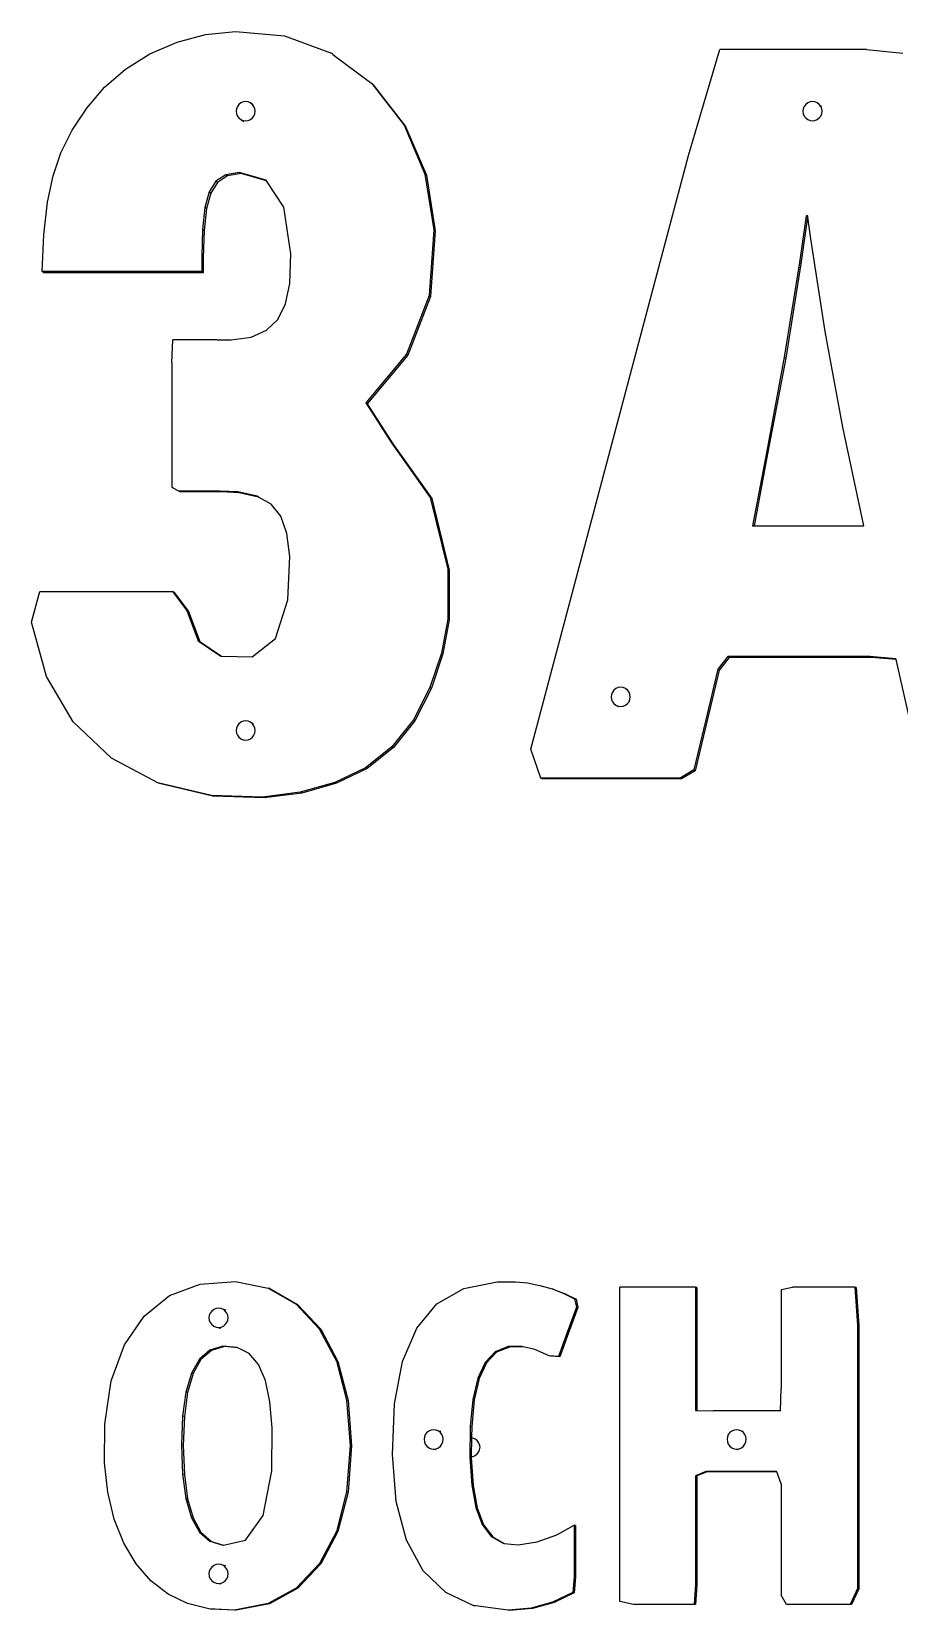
# Model space of a CAD drawing. Extents: x -1938 to 2501, y -2491 to 1970.
# Drawn here: x -1861 to -1305, y 237 to 1249 of the extents above; entities that cross this region are included whole.
import ezdxf

# ---------------------------------------------------------------- set-up
doc = ezdxf.new("R2010")
doc.units = 0
doc.layers.get('0').update_dxf_attribs({"linetype": 'CONTINUOUS'})

msp = doc.modelspace()

# ---------------------------------------------------------------- linework, layer by layer
for p, q in [((-1767.9, 1242.5), (-1749.6, 1247.3)), ((-1749.6, 1247.3), (-1730.4, 1249.3)), ((-1730.4, 1249.3), (-1699.1, 1246.5)), ((-1699.1, 1246.5), (-1669, 1235.4)), ((-1801, 1225.2), (-1785.3, 1234.9)), ((-1785.3, 1234.9), (-1767.9, 1242.5)), ((-1668.1, 1234.7), (-1669, 1235.4)), ((-1668.1, 1234.7), (-1668.1, 1234.6)), ((-1668.1, 1234.6), (-1643.1, 1215.9)), ((-1440.2, 1169.9), (-1420.1, 1237.7)), ((-1326.1, 1237.7), (-1420.1, 1237.7)), ((-1326.1, 1237.7), (-1302.8, 1235.5)), ((-1814.5, 1213.6), (-1801, 1225.2)), ((-1642.1, 1215.2), (-1643.1, 1215.9)), ((-1643.1, 1215.9), (-1622.3, 1189.2)), ((-1642.1, 1215.2), (-1621.4, 1188.5)), ((-1825.8, 1200.2), (-1814.5, 1213.6)), ((-1725.5, 1204.2), (-1727, 1203.5)), ((-1723.9, 1204.4), (-1725.5, 1204.2)), ((-1722.3, 1204.2), (-1723.9, 1204.4)), ((-1720.8, 1203.5), (-1722.3, 1204.2)), ((-1362.2, 1204.2), (-1363.7, 1203.5)), ((-1360.6, 1204.4), (-1362.2, 1204.2)), ((-1359.1, 1204.2), (-1360.6, 1204.4)), ((-1357.6, 1203.5), (-1359.1, 1204.2)), ((-1835.1, 1186), (-1825.8, 1200.2)), ((-1729.9, 1199.8), (-1730.1, 1198.2)), ((-1730.1, 1198.2), (-1729.9, 1196.6)), ((-1729.2, 1201.3), (-1729.9, 1199.8)), ((-1729.9, 1196.6), (-1729.2, 1195.1)), ((-1728.3, 1202.6), (-1729.2, 1201.3)), ((-1729.2, 1195.1), (-1728.3, 1193.9)), ((-1727, 1203.5), (-1728.3, 1202.6)), ((-1719.6, 1202.6), (-1720.8, 1203.5)), ((-1720.8, 1203.5), (-1719.1, 1202.3)), ((-1718.6, 1201.3), (-1719.6, 1202.6)), ((-1719.6, 1193.9), (-1718.6, 1195.1)), ((-1718, 1199.8), (-1718.6, 1201.3)), ((-1718.6, 1195.1), (-1718, 1196.6)), ((-1717.8, 1198.2), (-1718, 1199.8)), ((-1718, 1196.6), (-1717.8, 1198.2)), ((-1366.6, 1199.8), (-1366.8, 1198.2)), ((-1366.8, 1198.2), (-1366.6, 1196.6)), ((-1366, 1201.3), (-1366.6, 1199.8)), ((-1366.6, 1196.6), (-1366, 1195.1)), ((-1365, 1202.6), (-1366, 1201.3)), ((-1366, 1195.1), (-1365, 1193.9)), ((-1363.7, 1203.5), (-1365, 1202.6)), ((-1356.3, 1202.6), (-1357.6, 1203.5)), ((-1355.3, 1201.3), (-1356.3, 1202.6)), ((-1356.3, 1202.6), (-1354.9, 1201.3)), ((-1356.3, 1193.9), (-1355.3, 1195.1)), ((-1354.7, 1199.8), (-1355.3, 1201.3)), ((-1355.3, 1195.1), (-1354.7, 1196.6)), ((-1354.5, 1198.2), (-1354.7, 1199.8)), ((-1354.7, 1196.6), (-1354.5, 1198.2)), ((-1842.3, 1171.6), (-1835.1, 1186)), ((-1728.3, 1193.9), (-1727, 1192.9)), ((-1727, 1192.9), (-1725.5, 1192.3)), ((-1727, 1192.9), (-1725.2, 1191.7)), ((-1725.5, 1192.3), (-1723.9, 1192.1)), ((-1723.9, 1192.1), (-1722.3, 1192.3)), ((-1722.3, 1192.3), (-1720.8, 1192.9)), ((-1720.8, 1192.9), (-1719.6, 1193.9)), ((-1621.4, 1188.5), (-1622.3, 1189.2)), ((-1622.3, 1189.2), (-1609, 1157.9)), ((-1621.4, 1188.5), (-1608.1, 1157.2)), ((-1365, 1193.9), (-1363.7, 1192.9)), ((-1365, 1193.9), (-1363.6, 1192.6)), ((-1363.7, 1192.9), (-1362.2, 1192.3)), ((-1362.2, 1192.3), (-1360.6, 1192.1)), ((-1360.6, 1192.1), (-1359.1, 1192.3)), ((-1359.1, 1192.3), (-1357.6, 1192.9)), ((-1357.6, 1192.9), (-1356.3, 1193.9)), ((-1847.4, 1156.9), (-1842.3, 1171.6)), ((-1541.2, 789.3), (-1440.2, 1169.9)), ((-1851, 1139.9), (-1847.4, 1156.9)), ((-1736.6, 1157.5), (-1743, 1153.3)), ((-1735.5, 1156.8), (-1742, 1152.6)), ((-1728, 1159), (-1736.6, 1157.5)), ((-1735.5, 1156.8), (-1736.6, 1157.5)), ((-1726.9, 1158.3), (-1735.5, 1156.8)), ((-1710.8, 1154.1), (-1728, 1159)), ((-1726.9, 1158.3), (-1728, 1159)), ((-1710.5, 1153.6), (-1726.9, 1158.3)), ((-1710.5, 1153.6), (-1710.8, 1154.1)), ((-1699.4, 1136.7), (-1710.5, 1153.6)), ((-1608.1, 1157.2), (-1609, 1157.9)), ((-1609, 1157.9), (-1603.3, 1122.1)), ((-1608.1, 1157.2), (-1602.4, 1121.5)), ((-1747.3, 1146.5), (-1750, 1136.5)), ((-1746.3, 1145.8), (-1749, 1135.8)), ((-1743, 1153.3), (-1747.3, 1146.5)), ((-1746.3, 1145.8), (-1747.3, 1146.5)), ((-1742, 1152.6), (-1746.3, 1145.8)), ((-1742, 1152.6), (-1743, 1153.3)), ((-1853.3, 1119.1), (-1851, 1139.9)), ((-1750, 1136.5), (-1751.6, 1122.5)), ((-1749, 1135.8), (-1750.5, 1121.8)), ((-1749, 1135.8), (-1750, 1136.5)), ((-1694.9, 1106.9), (-1699.4, 1136.7)), ((-1364.7, 1131.1), (-1369, 1101.2)), ((-1363.9, 1130.4), (-1368.2, 1100.5)), ((-1364.3, 1131.1), (-1364.7, 1131.1)), ((-1363.9, 1130.4), (-1364.7, 1131.1)), ((-1363.7, 1131.1), (-1364.3, 1131.1)), ((-1363.6, 1130.6), (-1364.3, 1131.1)), ((-1363.6, 1130.4), (-1363.9, 1130.4)), ((-1363.6, 1130.6), (-1363.7, 1131.1)), ((-1363.6, 1130.4), (-1363.6, 1130.6)), ((-1361.6, 1116.5), (-1363.6, 1130.4)), ((-1854.3, 1095.4), (-1853.3, 1119.1)), ((-1751.6, 1122.5), (-1752.1, 1105.2)), ((-1750.5, 1121.8), (-1751.6, 1122.5)), ((-1750.5, 1121.8), (-1751.1, 1104.5)), ((-1603.3, 1122.1), (-1606.4, 1080.1)), ((-1602.4, 1121.5), (-1605.4, 1079.5)), ((-1602.4, 1121.5), (-1603.3, 1122.1)), ((-1352.6, 1057.1), (-1361.6, 1116.5)), ((-1752.1, 1105.2), (-1752.1, 1102.5)), ((-1751.1, 1104.5), (-1752.1, 1105.2)), ((-1751.1, 1104.5), (-1751.1, 1101.9)), ((-1695.6, 1087.8), (-1694.9, 1106.9)), ((-1853.2, 1094.7), (-1854.3, 1095.4)), ((-1826.7, 1095.4), (-1854.3, 1095.4)), ((-1825.6, 1094.7), (-1853.2, 1094.7)), ((-1825.6, 1094.7), (-1826.7, 1095.4)), ((-1778.1, 1095.4), (-1826.7, 1095.4)), ((-1777, 1094.7), (-1825.6, 1094.7)), ((-1752.1, 1095.4), (-1778.1, 1095.4)), ((-1777, 1094.7), (-1778.1, 1095.4)), ((-1751.1, 1094.7), (-1777, 1094.7)), ((-1752.1, 1102.5), (-1752.1, 1097.9)), ((-1751.1, 1101.9), (-1752.1, 1102.5)), ((-1752.1, 1097.9), (-1752.1, 1095.4)), ((-1751.1, 1097.2), (-1752.1, 1097.9)), ((-1751.1, 1094.7), (-1752.1, 1095.4)), ((-1751.1, 1101.9), (-1751.1, 1097.2)), ((-1751.1, 1097.2), (-1751.1, 1094.7)), ((-1369, 1101.2), (-1378.7, 1040.7)), ((-1368.2, 1100.5), (-1377.8, 1040)), ((-1368.2, 1100.5), (-1369, 1101.2)), ((-1698.4, 1074.7), (-1695.6, 1087.8)), ((-1703.3, 1064.8), (-1698.4, 1074.7)), ((-1606.4, 1080.1), (-1620.9, 1042.5)), ((-1605.4, 1079.5), (-1619.9, 1041.9)), ((-1605.4, 1079.5), (-1606.4, 1080.1)), ((-1710.5, 1057.9), (-1703.3, 1064.8)), ((-1733.2, 1051.7), (-1720.5, 1053.5)), ((-1720.5, 1053.5), (-1710.5, 1057.9)), ((-1341.3, 995.8), (-1352.6, 1057.1)), ((-1771.3, 1036.9), (-1770.7, 1051.7)), ((-1742.2, 1051.7), (-1770.7, 1051.7)), ((-1742.2, 1051.7), (-1733.2, 1051.7)), ((-1620.9, 1042.5), (-1647, 1011.4)), ((-1619.9, 1041.9), (-1620.9, 1042.5)), ((-1771.3, 1036.9), (-1771.3, 957.2)), ((-1619.9, 1041.9), (-1646, 1010.8)), ((-1378.7, 1040.7), (-1390.2, 979.3)), ((-1377.8, 1040), (-1389.4, 978.7)), ((-1377.8, 1040), (-1378.7, 1040.7)), ((-1646, 1010.8), (-1647, 1011.4)), ((-1647, 1011.4), (-1630.5, 985.6)), ((-1646, 1010.8), (-1629.5, 985)), ((-1327.8, 932.6), (-1341.3, 995.8)), ((-1629.5, 985), (-1630.5, 985.6)), ((-1630.5, 985.6), (-1605.6, 950.7)), ((-1629.5, 985), (-1604.6, 950.1)), ((-1390.2, 979.3), (-1399, 932.6)), ((-1389.4, 978.7), (-1398, 932.6)), ((-1389.4, 978.7), (-1390.2, 979.3)), ((-1770.3, 956.6), (-1771.3, 957.2)), ((-1766.8, 954.7), (-1770.3, 956.6)), ((-1752.2, 954.7), (-1766.8, 954.7)), ((-1765.8, 954.2), (-1766.8, 954.7)), ((-1751.1, 954.2), (-1765.8, 954.2)), ((-1740.2, 954.7), (-1752.2, 954.7)), ((-1751.1, 954.2), (-1752.2, 954.7)), ((-1739.2, 954.2), (-1751.1, 954.2)), ((-1729, 954.2), (-1740.2, 954.7)), ((-1739.2, 954.2), (-1740.2, 954.7)), ((-1728, 953.6), (-1739.2, 954.2)), ((-1716.6, 951.5), (-1729, 954.2)), ((-1728, 953.6), (-1729, 954.2)), ((-1715.6, 950.9), (-1728, 953.6)), ((-1715.6, 950.9), (-1716.6, 951.5)), ((-1707.5, 946.4), (-1715.6, 950.9)), ((-1701.4, 938.8), (-1707.5, 946.4)), ((-1604.6, 950.1), (-1605.6, 950.7)), ((-1605.6, 950.7), (-1594.4, 904.7)), ((-1604.6, 950.1), (-1593.4, 904.2)), ((-1697.5, 927.6), (-1701.4, 938.8)), ((-1399, 932.6), (-1398, 932.6)), ((-1398, 932.6), (-1327.8, 932.6)), ((-1695.7, 912.9), (-1697.5, 927.6)), ((-1696.8, 885), (-1695.7, 912.9)), ((-1593.4, 904.2), (-1594.4, 904.7)), ((-1594.4, 904.7), (-1594.4, 872.8)), ((-1593.4, 904.2), (-1593.5, 872.2)), ((-1861.1, 870.8), (-1855.8, 890.4)), ((-1855.8, 890.4), (-1770.9, 890.4)), ((-1770.9, 890.4), (-1761.6, 878.2)), ((-1769.8, 889.8), (-1770.9, 890.4)), ((-1769.8, 889.8), (-1760.6, 877.7)), ((-1704.7, 860.4), (-1696.8, 885)), ((-1851.6, 836), (-1861.1, 870.8)), ((-1761.6, 878.2), (-1754.3, 858.9)), ((-1760.6, 877.7), (-1761.6, 878.2)), ((-1760.6, 877.7), (-1753.2, 858.4)), ((-1594.4, 872.8), (-1598.4, 850.9)), ((-1593.5, 872.2), (-1597.5, 850.4)), ((-1593.5, 872.2), (-1594.4, 872.8)), ((-1719.7, 848.6), (-1704.7, 860.4)), ((-1754.3, 858.9), (-1739.8, 848.9)), ((-1753.2, 858.4), (-1754.3, 858.9)), ((-1753.2, 858.4), (-1739.5, 848.9)), ((-1598.4, 850.9), (-1605.8, 829)), ((-1597.5, 850.4), (-1604.8, 828.5)), ((-1597.5, 850.4), (-1598.4, 850.9)), ((-1739.8, 848.9), (-1739.5, 848.9)), ((-1739.5, 848.9), (-1719.7, 848.6)), ((-1421.3, 840.6), (-1429.3, 807.4)), ((-1420.5, 840.1), (-1428.4, 806.9)), ((-1414.9, 848.7), (-1421.3, 840.6)), ((-1420.5, 840.1), (-1421.3, 840.6)), ((-1414.1, 848.2), (-1420.5, 840.1)), ((-1373.5, 848.7), (-1414.9, 848.7)), ((-1414.1, 848.2), (-1414.9, 848.7)), ((-1372.7, 848.2), (-1414.1, 848.2)), ((-1372.7, 848.2), (-1373.5, 848.7)), ((-1323.8, 848.7), (-1373.5, 848.7)), ((-1323, 848.2), (-1372.7, 848.2)), ((-1323, 848.2), (-1323.8, 848.7)), ((-1307.2, 847.3), (-1323.8, 848.7)), ((-1307.1, 846.8), (-1323, 848.2)), ((-1307.1, 846.8), (-1307.2, 847.3)), ((-1293.1, 785.6), (-1307.1, 846.8)), ((-1834.4, 806.9), (-1851.6, 836)), ((-1605.8, 829), (-1616.4, 808.1)), ((-1604.8, 828.5), (-1615.5, 807.6)), ((-1604.8, 828.5), (-1605.8, 829)), ((-1489.5, 824.5), (-1489.7, 822.9)), ((-1489.7, 822.9), (-1489.5, 821.3)), ((-1488.9, 826), (-1489.5, 824.5)), ((-1489.5, 821.3), (-1488.9, 819.8)), ((-1487.9, 827.3), (-1488.9, 826)), ((-1488.9, 819.8), (-1487.9, 818.6)), ((-1486.6, 828.2), (-1487.9, 827.3)), ((-1485.1, 828.9), (-1486.6, 828.2)), ((-1483.5, 829.1), (-1485.1, 828.9)), ((-1481.9, 828.9), (-1483.5, 829.1)), ((-1480.4, 828.2), (-1481.9, 828.9)), ((-1479.2, 827.3), (-1480.4, 828.2)), ((-1480.4, 828.2), (-1478.9, 827.4)), ((-1478.2, 826), (-1479.2, 827.3)), ((-1479.2, 818.6), (-1478.2, 819.8)), ((-1477.6, 824.5), (-1478.2, 826)), ((-1478.2, 819.8), (-1477.6, 821.3)), ((-1477.4, 822.9), (-1477.6, 824.5)), ((-1477.6, 821.3), (-1477.4, 822.9)), ((-1487.9, 818.6), (-1486.6, 817.6)), ((-1486.6, 817.6), (-1485.1, 817)), ((-1486.6, 817.6), (-1485.1, 816.8)), ((-1485.1, 817), (-1483.5, 816.8)), ((-1483.5, 816.8), (-1481.9, 817)), ((-1481.9, 817), (-1480.4, 817.6)), ((-1480.4, 817.6), (-1479.2, 818.6)), ((-1809.9, 783.7), (-1834.4, 806.9)), ((-1729.9, 802.9), (-1730.1, 801.3)), ((-1730.1, 801.3), (-1729.9, 799.7)), ((-1729.2, 804.4), (-1729.9, 802.9)), ((-1729.9, 799.7), (-1729.2, 798.3)), ((-1728.3, 805.7), (-1729.2, 804.4)), ((-1727, 806.7), (-1728.3, 805.7)), ((-1725.5, 807.3), (-1727, 806.7)), ((-1723.9, 807.5), (-1725.5, 807.3)), ((-1722.3, 807.3), (-1723.9, 807.5)), ((-1720.8, 806.7), (-1722.3, 807.3)), ((-1719.6, 805.7), (-1720.8, 806.7)), ((-1720.8, 806.7), (-1719.1, 805.9)), ((-1718.6, 804.4), (-1719.6, 805.7)), ((-1718, 802.9), (-1718.6, 804.4)), ((-1718.6, 798.3), (-1718, 799.7)), ((-1717.8, 801.3), (-1718, 802.9)), ((-1718, 799.7), (-1717.8, 801.3)), ((-1616.4, 808.1), (-1630.2, 790.8)), ((-1615.5, 807.6), (-1629.2, 790.4)), ((-1615.5, 807.6), (-1616.4, 808.1)), ((-1429.3, 807.4), (-1436.7, 776.1)), ((-1428.4, 806.9), (-1435.9, 775.6)), ((-1428.4, 806.9), (-1429.3, 807.4)), ((-1729.2, 798.3), (-1728.3, 797)), ((-1728.3, 797), (-1727, 796)), ((-1727, 796), (-1725.5, 795.4)), ((-1727, 796), (-1725.2, 795.2)), ((-1725.5, 795.4), (-1723.9, 795.2)), ((-1723.9, 795.2), (-1722.3, 795.4)), ((-1722.3, 795.4), (-1720.8, 796)), ((-1720.8, 796), (-1719.6, 797)), ((-1719.6, 797), (-1718.6, 798.3)), ((-1630.2, 790.8), (-1647.1, 777.5)), ((-1629.2, 790.4), (-1646.1, 777)), ((-1629.2, 790.4), (-1630.2, 790.8)), ((-1534.8, 770.7), (-1541.2, 789.3)), ((-1780.3, 767.9), (-1809.9, 783.7)), ((-1647.1, 777.5), (-1666.8, 768)), ((-1646.1, 777), (-1665.8, 767.5)), ((-1646.1, 777), (-1647.1, 777.5)), ((-1488.8, 770.7), (-1534.8, 770.7)), ((-1533.9, 770.3), (-1534.8, 770.7)), ((-1487.9, 770.3), (-1533.9, 770.3)), ((-1487.9, 770.3), (-1488.8, 770.7)), ((-1445.4, 770.7), (-1488.8, 770.7)), ((-1444.6, 770.3), (-1487.9, 770.3)), ((-1436.7, 776.1), (-1445.4, 770.7)), ((-1444.6, 770.3), (-1445.4, 770.7)), ((-1435.9, 775.6), (-1444.6, 770.3)), ((-1435.9, 775.6), (-1436.7, 776.1)), ((-1745.9, 759.7), (-1780.3, 767.9)), ((-1779.2, 767.4), (-1780.3, 767.9)), ((-1744.9, 759.2), (-1779.2, 767.4)), ((-1744.9, 759.2), (-1745.9, 759.7)), ((-1713.1, 758.7), (-1745.9, 759.7)), ((-1712.1, 758.3), (-1744.9, 759.2)), ((-1688.9, 761.8), (-1713.1, 758.7)), ((-1687.9, 761.3), (-1712.1, 758.3)), ((-1666.8, 768), (-1688.9, 761.8)), ((-1687.9, 761.3), (-1688.9, 761.8)), ((-1665.8, 767.5), (-1687.9, 761.3)), ((-1665.8, 767.5), (-1666.8, 768)), ((-1712.1, 758.3), (-1713.1, 758.7)), ((-1772.7, 439.2), (-1753, 446.6)), ((-1753, 446.6), (-1730.4, 448.2)), ((-1730.4, 448.2), (-1709.5, 444)), ((-1584.1, 443.8), (-1562.8, 448.1)), ((-1562.8, 448.1), (-1551, 448.1)), ((-1551, 448.1), (-1543.3, 447.3)), ((-1543.3, 447.3), (-1535.4, 445.7)), ((-1535.4, 445.7), (-1527.5, 443.5)), ((-1788.9, 426.1), (-1772.7, 439.2)), ((-1709.5, 444), (-1691.6, 433.8)), ((-1708.4, 443.7), (-1709.5, 444)), ((-1708.4, 443.7), (-1690.6, 433.6)), ((-1601.3, 433.9), (-1584.1, 443.8)), ((-1527.5, 443.5), (-1520, 440.6)), ((-1526.5, 443.2), (-1527.5, 443.5)), ((-1526.5, 443.2), (-1519.1, 440.4)), ((-1520, 440.6), (-1513.1, 437.2)), ((-1519.1, 440.4), (-1520, 440.6)), ((-1519.1, 440.4), (-1512.2, 436.9)), ((-1513.1, 437.2), (-1511.9, 431.9)), ((-1512.2, 436.9), (-1513.1, 437.2)), ((-1512.2, 436.9), (-1511, 431.6)), ((-1484.2, 401.4), (-1484.1, 444.6)), ((-1435.6, 444.6), (-1484.1, 444.6)), ((-1434.8, 444.3), (-1435.6, 444.6)), ((-1435.6, 444.6), (-1435.6, 425)), ((-1434.8, 444.3), (-1434.8, 424.8)), ((-1380.7, 443.1), (-1373.4, 444.6)), ((-1380.7, 443.1), (-1380.7, 379.6)), ((-1333.4, 444.6), (-1373.4, 444.6)), ((-1333.4, 444.6), (-1331.8, 420.2)), ((-1332.6, 444.3), (-1333.4, 444.6)), ((-1332.6, 444.3), (-1331, 419.9)), ((-1801.6, 407.6), (-1788.9, 426.1)), ((-1747.3, 426.6), (-1747.5, 425)), ((-1747.5, 425), (-1747.3, 423.4)), ((-1746.7, 428), (-1747.3, 426.6)), ((-1745.7, 429.3), (-1746.7, 428)), ((-1744.4, 430.3), (-1745.7, 429.3)), ((-1742.9, 430.9), (-1744.4, 430.3)), ((-1741.3, 431.1), (-1742.9, 430.9)), ((-1739.7, 430.9), (-1741.3, 431.1)), ((-1738.2, 430.3), (-1739.7, 430.9)), ((-1739.7, 430.9), (-1736.6, 430.1)), ((-1737, 429.3), (-1738.2, 430.3)), ((-1736, 428), (-1737, 429.3)), ((-1735.4, 426.6), (-1736, 428)), ((-1735.2, 425), (-1735.4, 426.6)), ((-1735.4, 423.4), (-1735.2, 425)), ((-1691.6, 433.8), (-1676.8, 417.9)), ((-1690.6, 433.6), (-1691.6, 433.8)), ((-1690.6, 433.6), (-1675.8, 417.6)), ((-1614.3, 418.3), (-1601.3, 433.9)), ((-1511.9, 431.9), (-1517.9, 415.5)), ((-1511, 431.6), (-1517, 415.3)), ((-1511, 431.6), (-1511.9, 431.9)), ((-1435.6, 425), (-1435.6, 387.8)), ((-1434.8, 424.8), (-1435.6, 425)), ((-1747.3, 423.4), (-1746.7, 421.9)), ((-1746.7, 421.9), (-1745.7, 420.6)), ((-1745.7, 420.6), (-1744.4, 419.6)), ((-1744.4, 419.6), (-1742.9, 419)), ((-1742.9, 419), (-1741.3, 418.8)), ((-1742.9, 419), (-1739.8, 418.3)), ((-1741.3, 418.8), (-1739.7, 419)), ((-1739.7, 419), (-1738.2, 419.6)), ((-1738.2, 419.6), (-1737, 420.6)), ((-1737, 420.6), (-1736, 421.9)), ((-1736, 421.9), (-1735.4, 423.4)), ((-1676.8, 417.9), (-1665.8, 397.2)), ((-1675.8, 417.6), (-1676.8, 417.9)), ((-1675.8, 417.6), (-1664.8, 396.9)), ((-1623.3, 397), (-1614.3, 418.3)), ((-1517.9, 415.5), (-1523.5, 400.2)), ((-1517, 415.3), (-1522.5, 400)), ((-1517, 415.3), (-1517.9, 415.5)), ((-1434.8, 424.8), (-1434.8, 387.6)), ((-1331.8, 420.2), (-1331.8, 330.6)), ((-1331, 419.9), (-1331.8, 420.2)), ((-1331, 419.9), (-1331, 330.4)), ((-1810.1, 384.5), (-1801.6, 407.6)), ((-1738.5, 406.7), (-1746.9, 404.2)), ((-1737.5, 406.5), (-1745.9, 404)), ((-1729.3, 406), (-1738.5, 406.7)), ((-1737.5, 406.5), (-1738.5, 406.7)), ((-1729, 405.8), (-1737.5, 406.5)), ((-1729, 405.8), (-1729.3, 406)), ((-1721.7, 402.1), (-1729, 405.8)), ((-1555.7, 406.5), (-1564, 403.2)), ((-1554.8, 406.2), (-1563.1, 402.9)), ((-1547, 406.6), (-1555.7, 406.5)), ((-1554.8, 406.2), (-1555.7, 406.5)), ((-1546.1, 406.3), (-1554.8, 406.2)), ((-1546.1, 406.3), (-1547, 406.6)), ((-1538.6, 404.6), (-1546.1, 406.3)), ((-1753.6, 398.5), (-1758.7, 389.6)), ((-1752.6, 398.2), (-1757.6, 389.3)), ((-1746.9, 404.2), (-1753.6, 398.5)), ((-1752.6, 398.2), (-1753.6, 398.5)), ((-1745.9, 404), (-1752.6, 398.2)), ((-1745.9, 404), (-1746.9, 404.2)), ((-1715.7, 395.1), (-1721.7, 402.1)), ((-1711.3, 384.8), (-1715.7, 395.1)), ((-1665.8, 397.2), (-1659.2, 372.3)), ((-1664.8, 396.9), (-1665.8, 397.2)), ((-1664.8, 396.9), (-1658.2, 372)), ((-1628.5, 369.9), (-1623.3, 397)), ((-1570.5, 396.4), (-1575.2, 386.2)), ((-1569.6, 396.2), (-1574.2, 386)), ((-1564, 403.2), (-1570.5, 396.4)), ((-1569.6, 396.2), (-1570.5, 396.4)), ((-1563.1, 402.9), (-1569.6, 396.2)), ((-1563.1, 402.9), (-1564, 403.2)), ((-1529.5, 400.7), (-1538.6, 404.6)), ((-1523.5, 400.2), (-1529.5, 400.7)), ((-1528.6, 400.5), (-1529.5, 400.7)), ((-1522.5, 400), (-1528.6, 400.5)), ((-1522.5, 400), (-1523.5, 400.2)), ((-1484.2, 243.1), (-1484.2, 401.4)), ((-1814.2, 356.9), (-1810.1, 384.5)), ((-1758.7, 389.6), (-1762.2, 377.4)), ((-1757.6, 389.3), (-1761.1, 377.2)), ((-1757.6, 389.3), (-1758.7, 389.6)), ((-1708.4, 371.2), (-1711.3, 384.8)), ((-1575.2, 386.2), (-1578.3, 372.6)), ((-1574.2, 386), (-1577.4, 372.4)), ((-1574.2, 386), (-1575.2, 386.2)), ((-1434.8, 387.6), (-1435.6, 387.8)), ((-1435.6, 387.8), (-1435.6, 365.6)), ((-1434.8, 387.6), (-1434.8, 365.5)), ((-1762.2, 377.4), (-1764.3, 362)), ((-1761.1, 377.2), (-1763.2, 361.8)), ((-1761.1, 377.2), (-1762.2, 377.4)), ((-1381.2, 365.4), (-1380.7, 379.6)), ((-1706.9, 354.4), (-1708.4, 371.2)), ((-1659.2, 372.3), (-1657, 343.2)), ((-1658.2, 372), (-1659.2, 372.3)), ((-1658.2, 372), (-1656, 343)), ((-1629.9, 337.4), (-1628.5, 369.9)), ((-1578.3, 372.6), (-1580, 355.5)), ((-1577.4, 372.4), (-1579, 355.3)), ((-1577.4, 372.4), (-1578.3, 372.6)), ((-1435.6, 365.6), (-1434.8, 365.5)), ((-1434.8, 365.5), (-1424, 365.4)), ((-1381.2, 365.4), (-1424, 365.4)), ((-1814.3, 332), (-1814.2, 356.9)), ((-1764.3, 362), (-1765, 343.3)), ((-1763.2, 361.8), (-1764.3, 362)), ((-1763.2, 361.8), (-1763.9, 343.1)), ((-1707.2, 327), (-1706.9, 354.4)), ((-1580, 355.5), (-1580.2, 335.5)), ((-1579, 355.3), (-1580, 355.5)), ((-1579, 355.3), (-1579.1, 348)), ((-1609.4, 348.7), (-1609.6, 347.1)), ((-1609.6, 347.1), (-1609.4, 345.5)), ((-1608.8, 350.2), (-1609.4, 348.7)), ((-1609.4, 345.5), (-1608.8, 344)), ((-1607.8, 351.4), (-1608.8, 350.2)), ((-1606.5, 352.4), (-1607.8, 351.4)), ((-1605, 353), (-1606.5, 352.4)), ((-1603.4, 353.2), (-1605, 353)), ((-1601.8, 353), (-1603.4, 353.2)), ((-1600.4, 352.4), (-1601.8, 353)), ((-1601.8, 353), (-1598.9, 352.4)), ((-1599.1, 351.4), (-1600.4, 352.4)), ((-1598.1, 350.2), (-1599.1, 351.4)), ((-1597.5, 348.7), (-1598.1, 350.2)), ((-1598.1, 344), (-1597.5, 345.5)), ((-1597.3, 347.1), (-1597.5, 348.7)), ((-1597.5, 345.5), (-1597.3, 347.1)), ((-1579.1, 348), (-1579.3, 336)), ((-1579.1, 348), (-1578.2, 347.8)), ((-1576.8, 347.2), (-1578.2, 347.8)), ((-1575.5, 346.3), (-1576.8, 347.2)), ((-1574.6, 345), (-1575.5, 346.3)), ((-1574, 343.5), (-1574.6, 345)), ((-1415.2, 348.7), (-1415.4, 347.1)), ((-1415.4, 347.1), (-1415.2, 345.5)), ((-1414.6, 350.2), (-1415.2, 348.7)), ((-1415.2, 345.5), (-1414.6, 344)), ((-1413.6, 351.4), (-1414.6, 350.2)), ((-1412.4, 352.4), (-1413.6, 351.4)), ((-1410.9, 353), (-1412.4, 352.4)), ((-1409.3, 353.2), (-1410.9, 353)), ((-1407.7, 353), (-1409.3, 353.2)), ((-1406.2, 352.4), (-1407.7, 353)), ((-1407.7, 353), (-1405.1, 352.4)), ((-1404.9, 351.4), (-1406.2, 352.4)), ((-1403.9, 350.2), (-1404.9, 351.4)), ((-1403.3, 348.7), (-1403.9, 350.2)), ((-1403.9, 344), (-1403.3, 345.5)), ((-1403.1, 347.1), (-1403.3, 348.7)), ((-1403.3, 345.5), (-1403.1, 347.1)), ((-1765, 343.3), (-1764.3, 324.7)), ((-1763.9, 343.1), (-1765, 343.3)), ((-1763.9, 343.1), (-1763.2, 324.5)), ((-1657, 343.2), (-1659.2, 313.4)), ((-1656, 343), (-1658.2, 313.2)), ((-1656, 343), (-1657, 343.2)), ((-1627.4, 307.3), (-1629.9, 337.4)), ((-1608.8, 344), (-1607.8, 342.7)), ((-1607.8, 342.7), (-1606.5, 341.7)), ((-1606.5, 341.7), (-1605, 341.1)), ((-1605, 341.1), (-1603.4, 340.9)), ((-1605, 341.1), (-1602.1, 340.5)), ((-1603.4, 340.9), (-1601.8, 341.1)), ((-1601.8, 341.1), (-1600.4, 341.7)), ((-1600.4, 341.7), (-1599.1, 342.7)), ((-1599.1, 342.7), (-1598.1, 344)), ((-1580.2, 335.5), (-1579, 317.8)), ((-1579.3, 335.3), (-1580.2, 335.5)), ((-1579.3, 336), (-1578.2, 336.1)), ((-1579.3, 336), (-1579.3, 335.3)), ((-1579.3, 335.3), (-1578.1, 317.6)), ((-1578.2, 336.1), (-1576.8, 336.7)), ((-1576.8, 336.7), (-1575.5, 337.7)), ((-1575.5, 337.7), (-1574.6, 338.9)), ((-1574.6, 338.9), (-1574, 340.4)), ((-1573.7, 342), (-1574, 343.5)), ((-1574, 340.4), (-1573.7, 342)), ((-1414.6, 344), (-1413.6, 342.7)), ((-1413.6, 342.7), (-1412.4, 341.7)), ((-1412.4, 341.7), (-1410.9, 341.1)), ((-1410.9, 341.1), (-1409.3, 340.9)), ((-1410.9, 341.1), (-1408.3, 340.5)), ((-1409.3, 340.9), (-1407.7, 341.1)), ((-1407.7, 341.1), (-1406.2, 341.7)), ((-1406.2, 341.7), (-1404.9, 342.7)), ((-1404.9, 342.7), (-1403.9, 344)), ((-1812.2, 313.2), (-1814.3, 332)), ((-1764.3, 324.7), (-1762.2, 309.2)), ((-1763.2, 324.5), (-1764.3, 324.7)), ((-1763.2, 324.5), (-1761.1, 309)), ((-1712.7, 298.2), (-1707.2, 327)), ((-1429, 326.5), (-1435.6, 323.8)), ((-1428.2, 326.3), (-1434.8, 323.6)), ((-1404.8, 326.5), (-1429, 326.5)), ((-1428.2, 326.3), (-1429, 326.5)), ((-1404, 326.3), (-1428.2, 326.3)), ((-1404, 326.3), (-1404.8, 326.5)), ((-1383.5, 326.5), (-1404.8, 326.5)), ((-1383.4, 326.3), (-1404, 326.3)), ((-1383.4, 326.3), (-1383.5, 326.5)), ((-1380.7, 318.5), (-1383.4, 326.3)), ((-1331.8, 330.6), (-1331.8, 251.5)), ((-1331, 330.4), (-1331.8, 330.6)), ((-1331, 330.4), (-1331, 251.3)), ((-1579, 317.8), (-1576.4, 303.4)), ((-1578.1, 317.6), (-1579, 317.8)), ((-1578.1, 317.6), (-1575.5, 303.3)), ((-1435.6, 323.8), (-1435.6, 292.5)), ((-1434.8, 323.6), (-1435.6, 323.8)), ((-1434.8, 323.6), (-1434.8, 292.3)), ((-1380.7, 318.5), (-1380.7, 247.3)), ((-1808.1, 295.9), (-1812.2, 313.2)), ((-1762.2, 309.2), (-1758.7, 296.8)), ((-1761.1, 309), (-1762.2, 309.2)), ((-1761.1, 309), (-1757.6, 296.7)), ((-1659.2, 313.4), (-1665.8, 288.1)), ((-1658.2, 313.2), (-1664.8, 288)), ((-1658.2, 313.2), (-1659.2, 313.4)), ((-1620.8, 282.5), (-1627.4, 307.3)), ((-1802, 280.5), (-1808.1, 295.9)), ((-1758.7, 296.8), (-1753.6, 287.7)), ((-1757.6, 296.7), (-1758.7, 296.8)), ((-1757.6, 296.7), (-1752.6, 287.5)), ((-1724.1, 282.4), (-1712.7, 298.2)), ((-1576.4, 303.4), (-1572.3, 292.5)), ((-1575.5, 303.3), (-1576.4, 303.4)), ((-1575.5, 303.3), (-1571.4, 292.3)), ((-1753.6, 287.7), (-1746.9, 281.8)), ((-1752.6, 287.5), (-1753.6, 287.7)), ((-1752.6, 287.5), (-1745.9, 281.6)), ((-1665.8, 288.1), (-1676.7, 267.5)), ((-1664.8, 288), (-1675.7, 267.3)), ((-1664.8, 288), (-1665.8, 288.1)), ((-1572.3, 292.5), (-1566.6, 284.8)), ((-1571.4, 292.3), (-1572.3, 292.5)), ((-1571.4, 292.3), (-1565.6, 284.7)), ((-1566.6, 284.8), (-1558.9, 280.5)), ((-1565.6, 284.7), (-1566.6, 284.8)), ((-1565.6, 284.7), (-1558.2, 280.4)), ((-1537, 281.4), (-1524.5, 286)), ((-1524.5, 286), (-1513.4, 292)), ((-1513.4, 292), (-1513.4, 279)), ((-1512.5, 291.8), (-1513.4, 292)), ((-1512.5, 291.8), (-1512.5, 278.9)), ((-1435.6, 292.5), (-1435.6, 254)), ((-1434.8, 292.3), (-1435.6, 292.5)), ((-1434.8, 292.3), (-1434.8, 253.9)), ((-1794.2, 267.3), (-1802, 280.5)), ((-1746.9, 281.8), (-1738.5, 279.2)), ((-1745.9, 281.6), (-1746.9, 281.8)), ((-1745.9, 281.6), (-1738.2, 279.3)), ((-1738.5, 279.2), (-1738.2, 279.3)), ((-1738.2, 279.3), (-1724.1, 282.4)), ((-1610.2, 262.9), (-1620.8, 282.5)), ((-1558.9, 280.5), (-1558.2, 280.4)), ((-1558.2, 280.4), (-1549.2, 279.5)), ((-1549.2, 279.5), (-1537, 281.4)), ((-1513.4, 279), (-1513.4, 259)), ((-1512.5, 278.9), (-1513.4, 279)), ((-1512.5, 278.9), (-1512.5, 258.8)), ((-1784.7, 256.4), (-1794.2, 267.3)), ((-1746.7, 263.9), (-1747.3, 262.4)), ((-1745.7, 265.2), (-1746.7, 263.9)), ((-1744.4, 266.2), (-1745.7, 265.2)), ((-1742.9, 266.8), (-1744.4, 266.2)), ((-1741.3, 267), (-1742.9, 266.8)), ((-1739.7, 266.8), (-1741.3, 267)), ((-1738.2, 266.2), (-1739.7, 266.8)), ((-1739.7, 266.8), (-1736.6, 266.3)), ((-1737, 265.2), (-1738.2, 266.2)), ((-1736, 263.9), (-1737, 265.2)), ((-1735.4, 262.4), (-1736, 263.9)), ((-1676.7, 267.5), (-1691.5, 251.8)), ((-1675.7, 267.3), (-1690.5, 251.7)), ((-1675.7, 267.3), (-1676.7, 267.5)), ((-1773.5, 247.8), (-1784.7, 256.4)), ((-1747.3, 262.4), (-1747.5, 260.8)), ((-1747.5, 260.8), (-1747.3, 259.2)), ((-1747.3, 259.2), (-1746.7, 257.8)), ((-1746.7, 257.8), (-1745.7, 256.5)), ((-1745.7, 256.5), (-1744.4, 255.5)), ((-1744.4, 255.5), (-1742.9, 254.9)), ((-1742.9, 254.9), (-1741.3, 254.7)), ((-1741.3, 254.7), (-1739.7, 254.9)), ((-1741.3, 254.7), (-1739.8, 254.4)), ((-1739.7, 254.9), (-1738.2, 255.5)), ((-1738.2, 255.5), (-1737, 256.5)), ((-1737, 256.5), (-1736, 257.8)), ((-1736, 257.8), (-1735.4, 259.2)), ((-1735.2, 260.8), (-1735.4, 262.4)), ((-1735.4, 259.2), (-1735.2, 260.8)), ((-1595.7, 248.9), (-1610.2, 262.9)), ((-1513.4, 259), (-1514.3, 249)), ((-1512.5, 258.8), (-1513.4, 259)), ((-1512.5, 258.8), (-1513.4, 248.8)), ((-1435.6, 254), (-1436.5, 241.3)), ((-1434.8, 253.9), (-1435.7, 241.2)), ((-1434.8, 253.9), (-1435.6, 254)), ((-1761.1, 241.8), (-1773.5, 247.8)), ((-1691.5, 251.8), (-1709.6, 241.9)), ((-1690.5, 251.7), (-1708.6, 241.7)), ((-1690.5, 251.7), (-1691.5, 251.8)), ((-1577.6, 240.4), (-1595.7, 248.9)), ((-1514.3, 249), (-1527.2, 242.7)), ((-1513.4, 248.8), (-1526.3, 242.5)), ((-1513.4, 248.8), (-1514.3, 249)), ((-1475.4, 241.3), (-1484.2, 243.1)), ((-1377.3, 241.3), (-1380.7, 247.3)), ((-1331.8, 251.5), (-1336.4, 241.3)), ((-1331, 251.3), (-1335.6, 241.2)), ((-1331, 251.3), (-1331.8, 251.5)), ((-1747.5, 238.4), (-1761.1, 241.8)), ((-1731, 237.7), (-1747.5, 238.4)), ((-1746.5, 238.2), (-1747.5, 238.4)), ((-1730, 237.6), (-1746.5, 238.2)), ((-1709.6, 241.9), (-1731, 237.7)), ((-1730, 237.6), (-1731, 237.7)), ((-1708.6, 241.7), (-1730, 237.6)), ((-1708.6, 241.7), (-1709.6, 241.9)), ((-1576.7, 240.3), (-1577.6, 240.4)), ((-1576.6, 240.3), (-1576.7, 240.3)), ((-1555.7, 237.6), (-1576.6, 240.3)), ((-1541, 238.9), (-1555.7, 237.6)), ((-1554.8, 237.5), (-1555.7, 237.6)), ((-1540.1, 238.7), (-1554.8, 237.5)), ((-1527.2, 242.7), (-1541, 238.9)), ((-1540.1, 238.7), (-1541, 238.9)), ((-1526.3, 242.5), (-1540.1, 238.7)), ((-1526.3, 242.5), (-1527.2, 242.7)), ((-1453.1, 241.3), (-1475.4, 241.3)), ((-1474.6, 241.2), (-1475.4, 241.3)), ((-1452.2, 241.2), (-1474.6, 241.2)), ((-1436.5, 241.3), (-1453.1, 241.3)), ((-1452.2, 241.2), (-1453.1, 241.3)), ((-1435.7, 241.2), (-1452.2, 241.2)), ((-1435.7, 241.2), (-1436.5, 241.3)), ((-1357.3, 241.3), (-1377.3, 241.3)), ((-1376.5, 241.2), (-1377.3, 241.3)), ((-1356.5, 241.2), (-1376.5, 241.2)), ((-1356.5, 241.2), (-1357.3, 241.3)), ((-1336.4, 241.3), (-1357.3, 241.3)), ((-1335.6, 241.2), (-1356.5, 241.2)), ((-1335.6, 241.2), (-1336.4, 241.3))]:
    msp.add_line(p, q)

doc.saveas('drawing.dxf')
